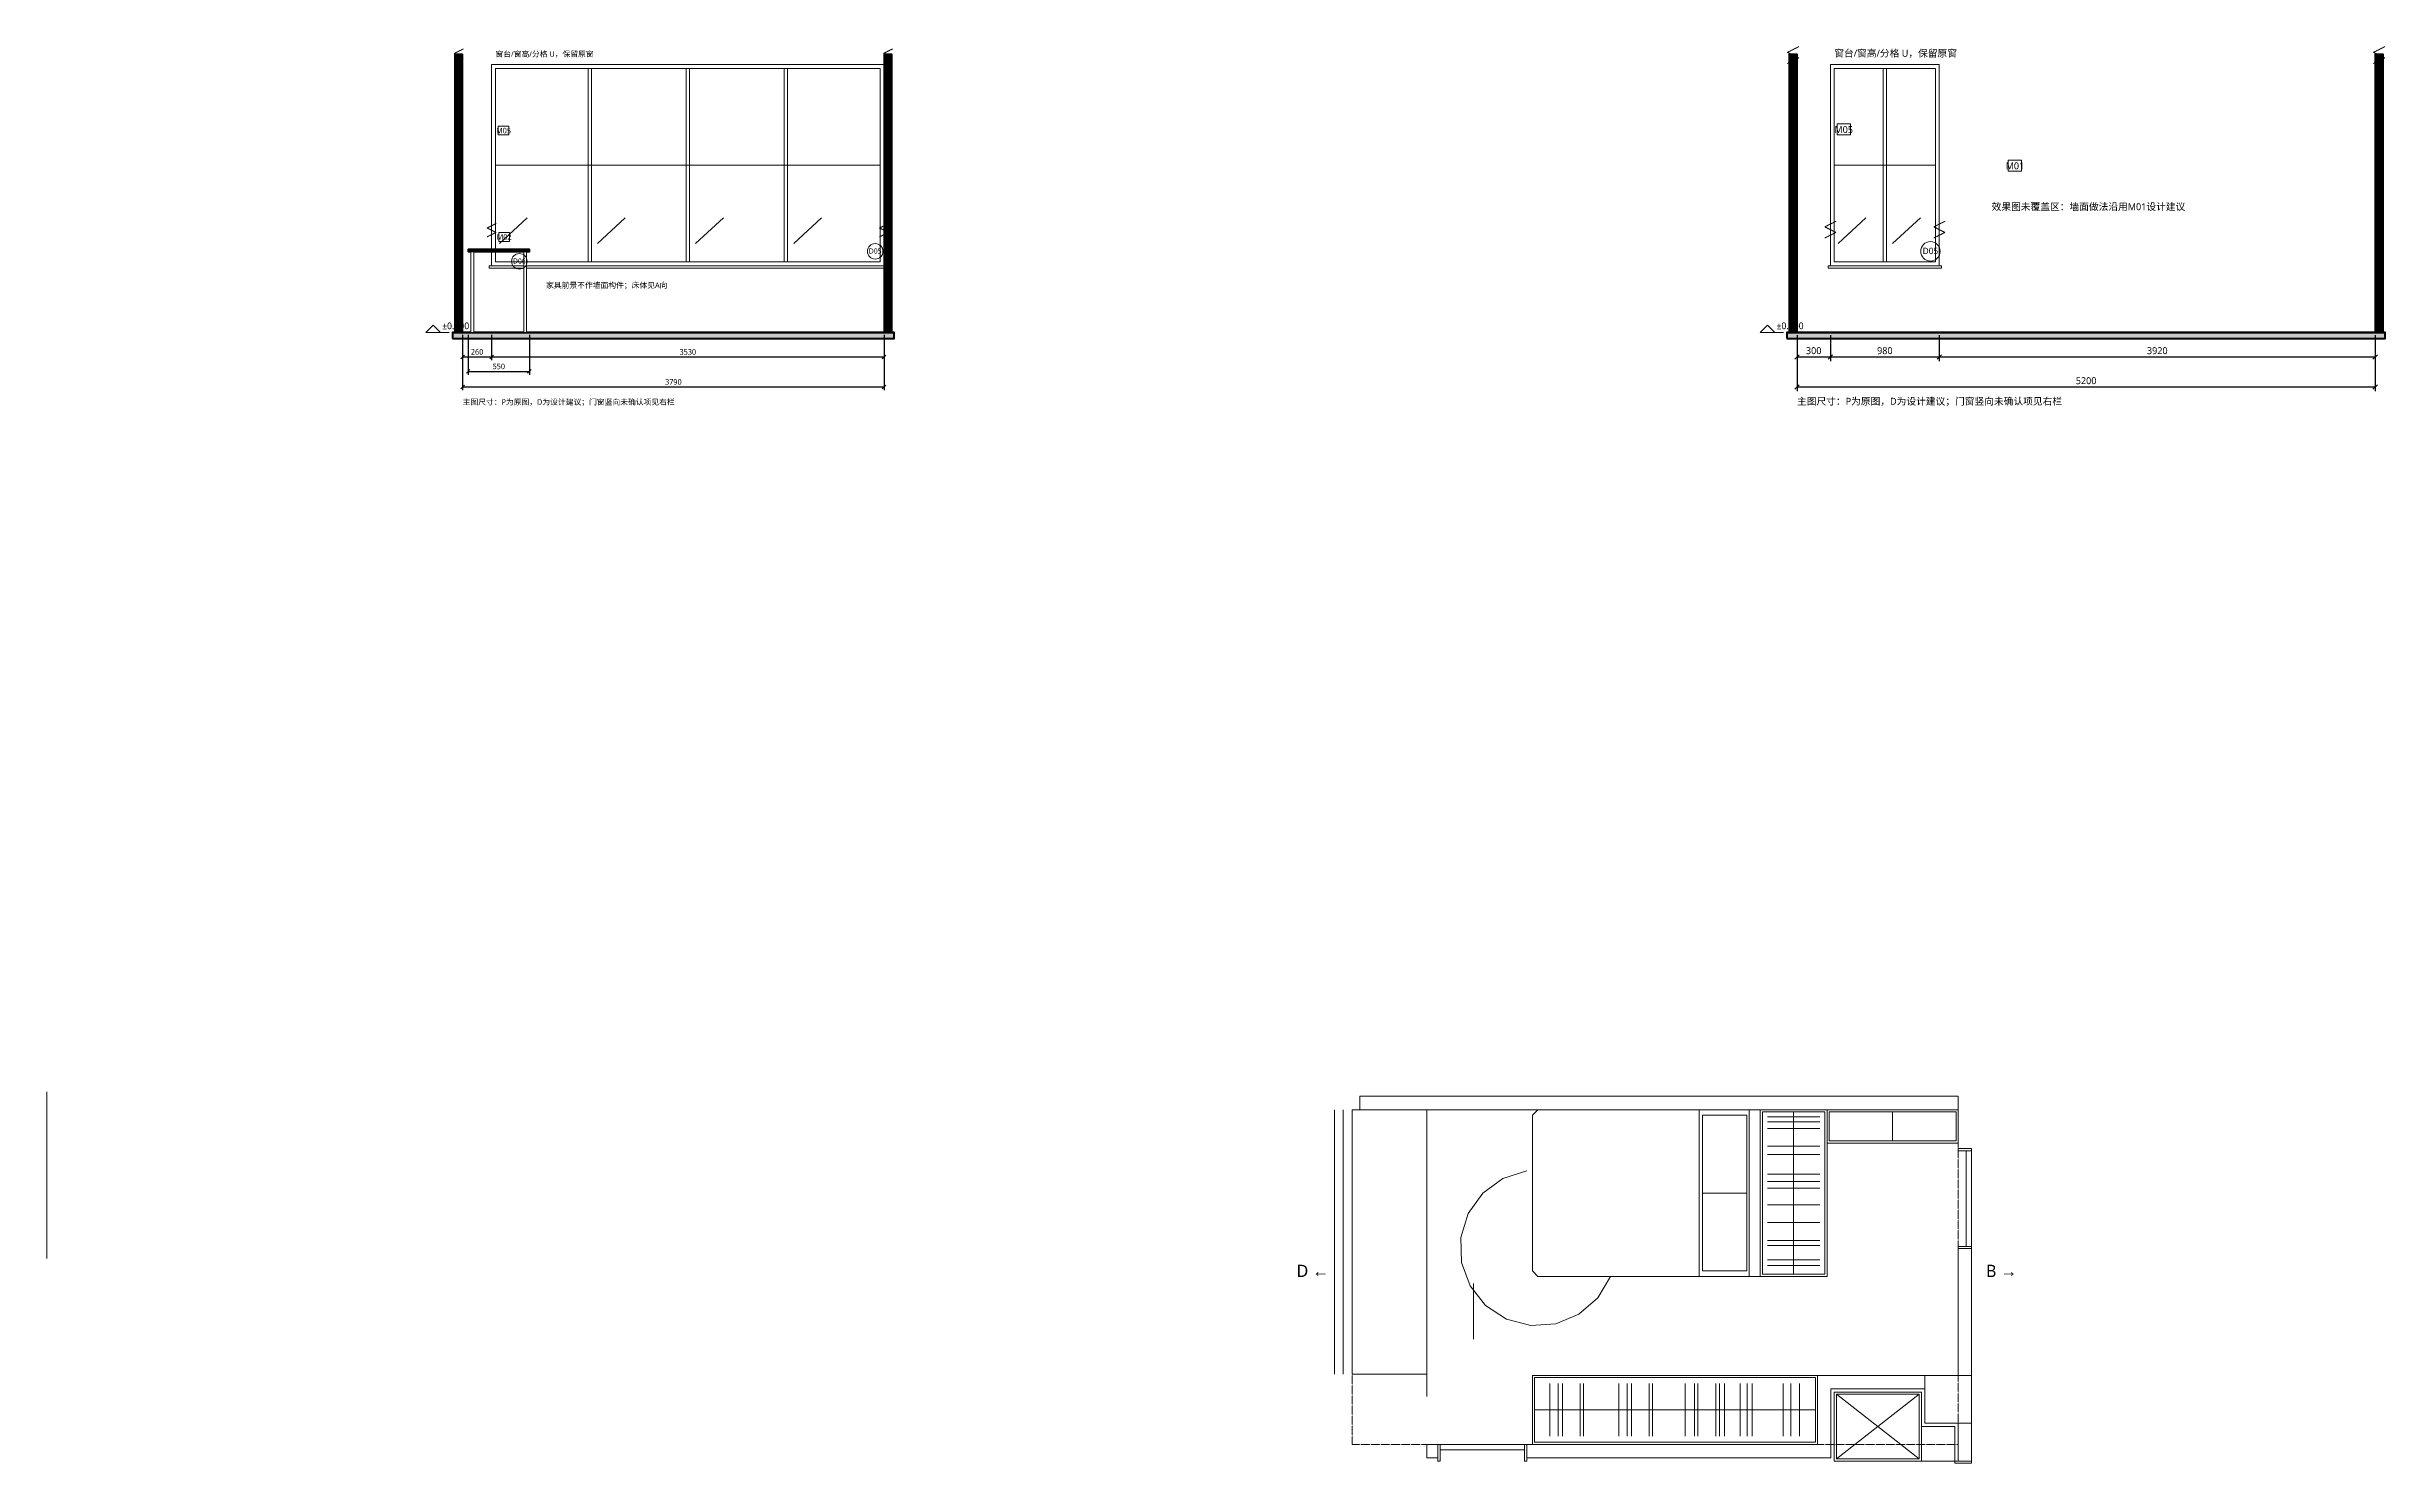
# Model space of a CAD drawing. Header units: millimetres. Extents: x -49496 to 320171, y -10186 to 2697.
# Drawn here: x 20260 to 41290, y -10170 to 2570 of the extents above; entities that cross this region are included whole.
import ezdxf
from ezdxf.enums import TextEntityAlignment as Align

# ---------------------------------------------------------------- set-up
doc = ezdxf.new("R2010")
doc.units = ezdxf.units.MM
doc.linetypes.add('DASHED', pattern=[1.524, 1.27, -0.254])
for name, color, linetype, lineweight in [('A-DETAIL', 7, 'Continuous', 18), ('A-DIM', 7, 'Continuous', 13), ('A-FLOOR', 7, 'Continuous', 50), ('A-GLASS', 7, 'Continuous', 18), ('A-HATCH', 8, 'Continuous', 9), ('A-MATERIAL', 7, 'Continuous', 13), ('A-OUTLINE', 7, 'Continuous', 35), ('A-PENDING', 8, 'DASHED', 13), ('A-SYMBOL', 7, 'Continuous', 18), ('A-TEXT', 7, 'Continuous', 13), ('A-WALL', 7, 'Continuous', 50)]:
    doc.layers.add(name, color=color, linetype=linetype, lineweight=lineweight)
doc.styles.add('CN', font='NotoSansCJK-Regular.ttc')
doc.styles.add('OpenSansCondensed-Light', font='OpenSansCondensed-Light.ttf')
doc.dimstyles.new('EZDXF', dxfattribs={"dimtxt": 0.25, "dimasz": 0.175, "dimexe": 0.375, "dimexo": 0.125, "dimgap": 0.1, "dimtad": 1, "dimlfac": 100, "dimzin": 12, "dimdsep": 46, "dimtxsty": 'OpenSansCondensed-Light', "dimblk": 'ARCHTICK', "dimcen": 2.5, "dimazin": 3, "dimtfac": 0.5, "dimtmove": 2, "dimatfit": 3, "dimarcsym": 0})

# ---------------------------------------------------------------- blocks, each defined once
blk = doc.blocks.new('LEVEL-FFL')
blk.add_line((0, 0), (210, 0))
blk.add_lwpolyline([(0, 0), (65, 65), (130, 0)], close=True)
at = {"style": 'CN'}
blk.add_attdef('VALUE', (145, 30), '', height=60, dxfattribs=at)
blk = doc.blocks.new('_ARCHTICK')
at = {"color": 0, "linetype": 'ByBlock', "const_width": 0.15}
blk.add_lwpolyline([(-0.5, -0.5), (0.5, 0.5)], dxfattribs=at)

msp = doc.modelspace()

# ---------------------------------------------------------------- hatches: boundary and pattern name
at = {"layer": 'A-FLOOR'}
h = msp.add_hatch(color=7, dxfattribs=at)
h.dxf.hatch_style = 1
h.paths.add_polyline_path([(23910, -55), (27880, -55), (27880, 0), (23910, 0)])
h = msp.add_hatch(color=7, dxfattribs=at)
h.dxf.hatch_style = 1
h.paths.add_polyline_path([(35910, -55), (41290, -55), (41290, 0), (35910, 0)])
at = {"layer": 'A-HATCH'}
h = msp.add_hatch(dxfattribs=at)
h.set_pattern_fill('ANSI31', scale=1.5)
h.paths.add_polyline_path([(23930, 0), (24000, 0), (24000, 2500), (23930, 2500)])
h = msp.add_hatch(dxfattribs=at)
h.set_pattern_fill('ANSI31', scale=1.5)
h.paths.add_polyline_path([(27790, 0), (27860, 0), (27860, 2500), (27790, 2500)])
h = msp.add_hatch(dxfattribs=at)
h.set_pattern_fill('ANSI31', scale=1.5)
h.paths.add_polyline_path([(35930, 0), (36000, 0), (36000, 2500), (35930, 2500)])
h = msp.add_hatch(dxfattribs=at)
h.set_pattern_fill('ANSI31', scale=1.5)
h.paths.add_polyline_path([(41200, 0), (41270, 0), (41270, 2500), (41200, 2500)])

# ---------------------------------------------------------------- linework, layer by layer
at = {"layer": 'A-DETAIL'}
for p, q in [((20260, -8330), (20260, -6830)), ((31840, -9370), (31840, -6990)), ((31920, -9370), (31920, -6990)), ((32000, -9370), (32000, -6990)), ((35120, -8490), (35120, -6990)), ((35570, -8490), (35570, -6990)), ((35735.5, -7055.7), (36204.4, -7055.7)), ((35735.5, -7098.7), (36204.4, -7098.7)), ((35970, -8470), (35970, -7010)), ((36860, -7270), (36860, -7010)), ((35735.5, -7159.3), (36204.4, -7159.3)), ((35735.5, -7318.3), (36204.4, -7318.3)), ((37450, -7340), (37570, -7340)), ((35735.5, -7393.8), (36204.4, -7393.8)), ((35735.5, -7569.4), (36204.4, -7569.4)), ((35735.5, -7635.2), (36204.4, -7635.2)), ((35735.5, -7694.9), (36204.4, -7694.9)), ((35735.5, -7847.1), (36204.4, -7847.1)), ((35735.5, -8003.4), (36204.4, -8003.4)), ((35735.5, -8167.6), (36204.4, -8167.6)), ((35735.5, -8211.5), (36204.4, -8211.5)), ((35735.5, -8341.4), (36204.4, -8341.4)), ((35735.5, -8390.5), (36204.4, -8390.5)), ((37450, -8240), (37570, -8240)), ((33090, -8553.6), (33090, -9053.6)), ((35670, -8490), (36270, -8490)), ((32670, -9570), (32670, -9370)), ((33775.8, -9453.7), (33775.8, -9925.2)), ((33850.8, -9453.7), (33850.8, -9925.2)), ((33891.1, -9453.7), (33891.1, -9925.2)), ((34048.9, -9453.7), (34048.9, -9925.2)), ((34078.7, -9453.7), (34078.7, -9925.2)), ((34396.5, -9453.7), (34396.5, -9925.2)), ((34471.5, -9453.7), (34471.5, -9925.2)), ((34511.8, -9453.7), (34511.8, -9925.2)), ((34669.6, -9453.7), (34669.6, -9925.2)), ((34699.4, -9453.7), (34699.4, -9925.2)), ((34994.2, -9453.7), (34994.2, -9925.2)), ((35079.1, -9453.7), (35079.1, -9925.2)), ((35108.5, -9453.7), (35108.5, -9925.2)), ((35268.8, -9453.7), (35268.8, -9925.2)), ((35302.1, -9453.7), (35302.1, -9925.2)), ((35347.2, -9453.7), (35347.2, -9925.2)), ((35490.3, -9453.7), (35490.3, -9925.2)), ((35551.7, -9453.7), (35551.7, -9925.2)), ((35596.8, -9453.7), (35596.8, -9925.2)), ((35875.6, -9453.7), (35875.6, -9925.2)), ((35943.1, -9453.7), (35943.1, -9925.2)), ((36021.9, -9453.7), (36021.9, -9925.2)), ((36355, -10130), (37100, -9550)), ((37100, -10130), (36355, -9550)), ((33640, -9690), (36165, -9690)), ((32770, -10000), (32770, -10120)), ((33570, -10000), (33570, -10120)), ((32770, -10150), (32770, -10120)), ((33570, -10150), (33570, -10120)), ((35355, -10120), (35455, -10120)), ((37420, -10150), (37450, -10150)), ((37450, -10150), (37570, -10150))]:
    msp.add_line(p, q, dxfattribs=at)
for points in [[(24240, 578), (27810, 578), (27810, 600), (24240, 600)], [(36280, 578), (37300, 578), (37300, 600), (36280, 600)], [(32070, -6870), (37450, -6870), (37450, -6990), (32070, -6990)], [(32670, -9370), (32000, -9370), (32000, -6990), (32670, -6990)], [(33620, -7040), (33620, -8440), (33670, -8490), (35670, -8490), (35670, -6990), (33670, -6990)], [(35550, -7740), (35550, -7040), (35150, -7040), (35150, -7740)], [(36270, -8490), (35670, -8490), (35670, -6990), (36270, -6990)], [(36250, -8470), (35690, -8470), (35690, -7010), (36250, -7010)], [(36270, -7290), (37450, -7290), (37450, -6990), (36270, -6990)], [(36290, -7270), (37430, -7270), (37430, -7010), (36290, -7010)], [(37450, -7360), (37570, -7360), (37570, -7340), (37450, -7340)], [(37520, -7360), (37570, -7360), (37570, -8220), (37520, -8220)], [(35550, -8440), (35550, -7740), (35150, -7740), (35150, -8440)], [(37450, -8240), (37570, -8240), (37570, -8220), (37450, -8220)], [(37570, -8240), (37450, -8240), (37450, -9380), (37570, -9380)], [(33620, -10000), (36185, -10000), (36185, -9380), (33620, -9380)], [(33640, -9980), (36165, -9980), (36165, -9400), (33640, -9400)], [(37570, -9380), (37570, -9810), (37150, -9810), (37150, -9380)], [(37150, -9380), (37570, -9380), (37570, -9810), (37150, -9810)], [(36335, -10150), (37120, -10150), (37120, -9530), (36335, -9530)], [(36355, -10130), (37100, -10130), (37100, -9550), (36355, -9550)], [(37120, -10150), (37420, -10150), (37420, -9840), (37120, -9840)], [(37570, -10150), (37450, -10150), (37450, -9810), (37570, -9810)], [(32770, -10000), (32670, -10000), (32670, -10120), (32770, -10120)], [(32770, -10150), (32770, -10000), (32790, -10000), (32790, -10150)], [(32790, -10000), (33550, -10000), (33550, -10050), (32790, -10050)], [(33550, -10150), (33550, -10000), (33570, -10000), (33570, -10150)], [(37420, -10150), (37570, -10150), (37570, -10170), (37420, -10170)]]:
    msp.add_lwpolyline(points, close=True, dxfattribs=at)
for points in [[(33570, -7541.3), (33355.6, -7609), (33173.8, -7741.2), (33043.3, -7924.3), (32977.5, -8139.2), (32983.2, -8364), (33059.9, -8575.3), (33199.6, -8751.4), (33387.9, -8874.2), (33605.4, -8930.9), (33829.7, -8915.7), (34037.6, -8830.3), (34207.8, -8683.3), (34322.5, -8490)], [(37150, -9380), (37150, -9500), (36305, -9500), (36305, -10120), (33570, -10120), (33570, -10000), (36185, -10000), (36185, -9380), (37150, -9380)]]:
    msp.add_lwpolyline(points, dxfattribs=at)
at = {"layer": 'A-FLOOR'}
for p, q in [((23910, 0), (27880, 0)), ((35910, 0), (41290, 0))]:
    msp.add_line(p, q, dxfattribs=at)
for points in [[(23910, -55), (27880, -55), (27880, 0), (23910, 0)], [(35910, -55), (41290, -55), (41290, 0), (35910, 0)]]:
    msp.add_lwpolyline(points, close=True, dxfattribs=at)
at = {"layer": 'A-GLASS'}
for p, q in [((24295, 1505), (27755, 1505)), ((36335, 1505), (37245, 1505)), ((24330, 800), (24580, 1030)), ((25212.5, 800), (25462.5, 1030)), ((26095, 800), (26345, 1030)), ((26977.5, 800), (27227.5, 1030)), ((36370, 800), (36620, 1030)), ((36860, 800), (37110, 1030))]:
    msp.add_line(p, q, dxfattribs=at)
for points in [[(24260, 600), (27790, 600), (27790, 2410), (24260, 2410)], [(24295, 635), (27755, 635), (27755, 2375), (24295, 2375)], [(25127.5, 635), (25157.5, 635), (25157.5, 2375), (25127.5, 2375)], [(26010, 635), (26040, 635), (26040, 2375), (26010, 2375)], [(26892.5, 635), (26922.5, 635), (26922.5, 2375), (26892.5, 2375)], [(36300, 600), (37280, 600), (37280, 2410), (36300, 2410)], [(36335, 635), (37245, 635), (37245, 2375), (36335, 2375)], [(36775, 635), (36805, 635), (36805, 2375), (36775, 2375)]]:
    msp.add_lwpolyline(points, close=True, dxfattribs=at)
at = {"layer": 'A-MATERIAL'}
for points in [[(24320, 1776.5), (24416, 1776.5), (24416, 1856.5), (24320, 1856.5)], [(36360, 1776.5), (36480, 1776.5), (36480, 1876.5), (36360, 1876.5)], [(37900, 1450), (38020, 1450), (38020, 1550), (37900, 1550)]]:
    msp.add_lwpolyline(points, close=True, dxfattribs=at)
at = {"layer": 'A-PENDING'}
for points in [[(23925, 2430), (24005, 2470), (23925, 2510), (24005, 2550)], [(27785, 2430), (27865, 2470), (27785, 2510), (27865, 2550)], [(35915, 2420), (36015, 2470), (35915, 2520), (36015, 2570)], [(41185, 2420), (41285, 2470), (41185, 2520), (41285, 2570)], [(24220, 860), (24300, 900), (24220, 940), (24300, 980)], [(27750, 860), (27830, 900), (27750, 940), (27830, 980)], [(36250, 850), (36350, 900), (36250, 950), (36350, 1000)], [(37230, 850), (37330, 900), (37230, 950), (37330, 1000)]]:
    msp.add_lwpolyline(points, dxfattribs=at)
msp.add_lwpolyline([(32000, -10000), (37450, -10000), (37450, -6990), (32000, -6990)], close=True, dxfattribs=at)
at = {"layer": 'A-SYMBOL'}
for centre, radius in [((27710, 730), 70), ((37200, 730), 87.5)]:
    msp.add_circle(centre, radius, dxfattribs=at)
at = {"layer": 'A-WALL'}
for points in [[(23930, 0), (24000, 0), (24000, 2500), (23930, 2500)], [(27790, 0), (27860, 0), (27860, 2500), (27790, 2500)], [(35930, 0), (36000, 0), (36000, 2500), (35930, 2500)], [(41200, 0), (41270, 0), (41270, 2500), (41200, 2500)]]:
    msp.add_lwpolyline(points, close=True, dxfattribs=at)

# ---------------------------------------------------------------- block references
at = {"layer": 'A-SYMBOL'}
for p in [(23670, 0), (35670, 0)]:
    msp.add_blockref('LEVEL-FFL', p, dxfattribs=at).add_auto_attribs({'VALUE': '±0.000'})

# ---------------------------------------------------------------- texts
at = {"layer": 'A-MATERIAL', "style": 'CN'}
for s, height, p in [('M05', 50, (24368, 1790.5)), ('M05', 62.5, (36420, 1794)), ('M01', 62.5, (37960, 1467.5))]:
    msp.add_text(s, height=height, dxfattribs=at).set_placement(p, align=Align.CENTER)
at = {"layer": 'A-SYMBOL', "style": 'CN'}
for height, p in [(46, (27710, 710)), (57.5, (37200, 705))]:
    msp.add_text('D05', height=height, dxfattribs=at).set_placement(p, align=Align.CENTER)
at = {"layer": 'A-TEXT', "style": 'CN'}
for s, height, p in [('窗台/窗高/分格 U，保留原窗', 50, (24295, 2480)), ('窗台/窗高/分格 U，保留原窗', 62.5, (36335, 2480)), ('效果图未覆盖区：墙面做法沿用M01设计建议', 62.5, (37750, 1100)), ('家具前景不作墙面构件；床体见A向', 50, (24750, 400)), ('主图尺寸：P为原图，D为设计建议；门窗竖向未确认项见右栏', 50, (24000, -650)), ('主图尺寸：P为原图，D为设计建议；门窗竖向未确认项见右栏', 62.5, (36000, -650)), ('D ←', 110, (31500, -8495)), ('B →', 110, (37700, -8495))]:
    msp.add_text(s, height=height, dxfattribs=at).set_placement(p)

# ---------------------------------------------------------------- dimensions: what is measured, and where the dimension line sits
at = {"layer": 'A-DIM'}
for base, p1, p2, override in [((24000, -490), (24000, 0), (27790, 0), {"dimscale": 20, "dimtxt": 2.5, "dimasz": 2, "dimexe": 1.5, "dimexo": 1, "dimgap": 1, "dimtad": 1, "dimdec": 0, "dimlfac": 1, "dimzin": 8, "dimpost": '', "dimtxsty": 'CN', "dimtsz": 0.8, "dimclrd": 0, "dimclre": 0, "dimclrt": 0}), ((36000, -490), (36000, 0), (41200, 0), {"dimscale": 25, "dimtxt": 2.5, "dimasz": 2, "dimexe": 1.5, "dimexo": 1, "dimgap": 1, "dimtad": 1, "dimdec": 0, "dimlfac": 1, "dimzin": 8, "dimpost": '', "dimtxsty": 'CN', "dimtsz": 0.8, "dimclrd": 0, "dimclre": 0, "dimclrt": 0}), ((36000, -220), (36000, 0), (36300, 0), {"dimscale": 25, "dimtxt": 2.5, "dimasz": 2, "dimexe": 1.5, "dimexo": 1, "dimgap": 1, "dimtad": 1, "dimdec": 0, "dimlfac": 1, "dimzin": 8, "dimpost": '', "dimtxsty": 'CN', "dimtsz": 0.8, "dimclrd": 0, "dimclre": 0, "dimclrt": 0}), ((36300, -220), (36300, 0), (37280, 0), {"dimscale": 25, "dimtxt": 2.5, "dimasz": 2, "dimexe": 1.5, "dimexo": 1, "dimgap": 1, "dimtad": 1, "dimdec": 0, "dimlfac": 1, "dimzin": 8, "dimpost": '', "dimtxsty": 'CN', "dimtsz": 0.8, "dimclrd": 0, "dimclre": 0, "dimclrt": 0}), ((37280, -220), (37280, 0), (41200, 0), {"dimscale": 25, "dimtxt": 2.5, "dimasz": 2, "dimexe": 1.5, "dimexo": 1, "dimgap": 1, "dimtad": 1, "dimdec": 0, "dimlfac": 1, "dimzin": 8, "dimpost": '', "dimtxsty": 'CN', "dimtsz": 0.8, "dimclrd": 0, "dimclre": 0, "dimclrt": 0})]:
    msp.add_linear_dim(base=base, p1=p1, p2=p2, dimstyle='EZDXF', override=override, dxfattribs=at).render()

# ---------------------------------------------------------------- next in the draw order: wipeouts: each hides what was drawn before it
msp.add_wipeout([(24050, 725), (24600, 725), (24600, 750), (24050, 750)])

# ---------------------------------------------------------------- next in the draw order: hatches: boundary and pattern name
at = {"layer": 'A-HATCH'}
h = msp.add_hatch(dxfattribs=at)
h.set_pattern_fill('ANSI31', scale=1.5)
h.paths.add_polyline_path([(24050, 725), (24600, 725), (24600, 750), (24050, 750)])

# ---------------------------------------------------------------- next in the draw order: linework, layer by layer
at = {"layer": 'A-MATERIAL'}
msp.add_lwpolyline([(24325, 820), (24421, 820), (24421, 900), (24325, 900)], close=True, dxfattribs=at)
at = {"layer": 'A-OUTLINE'}
msp.add_lwpolyline([(24050, 725), (24600, 725), (24600, 750), (24050, 750)], close=True, dxfattribs=at)

# ---------------------------------------------------------------- next in the draw order: texts
at = {"layer": 'A-MATERIAL', "style": 'CN'}
msp.add_text('M02', height=50, dxfattribs=at).set_placement((24373, 834), align=Align.CENTER)

# ---------------------------------------------------------------- next in the draw order: wipeouts: each hides what was drawn before it
for points in [[(24075, 0), (24100, 0), (24100, 725), (24075, 725)], [(24550, 0), (24575, 0), (24575, 725), (24550, 725)]]:
    msp.add_wipeout(points)

# ---------------------------------------------------------------- next in the draw order: linework, layer by layer
at = {"layer": 'A-DETAIL'}
for points in [[(24075, 0), (24100, 0), (24100, 725), (24075, 725)], [(24550, 0), (24575, 0), (24575, 725), (24550, 725)]]:
    msp.add_lwpolyline(points, close=True, dxfattribs=at)
at = {"layer": 'A-SYMBOL'}
msp.add_circle((24510, 640), 70, dxfattribs=at)

# ---------------------------------------------------------------- next in the draw order: texts
at = {"layer": 'A-SYMBOL', "style": 'CN'}
msp.add_text('D06', height=46, dxfattribs=at).set_placement((24510, 620), align=Align.CENTER)

# ---------------------------------------------------------------- next in the draw order: dimensions: what is measured, and where the dimension line sits
at = {"layer": 'A-DIM'}
for base, p1, p2 in [((24000, -220), (24000, 0), (24260, 0)), ((24050, -350), (24050, 0), (24600, 0)), ((24260, -220), (24260, 0), (27790, 0))]:
    msp.add_linear_dim(base=base, p1=p1, p2=p2, dimstyle='EZDXF', override={"dimscale": 20, "dimtxt": 2.5, "dimasz": 2, "dimexe": 1.5, "dimexo": 1, "dimgap": 1, "dimtad": 1, "dimdec": 0, "dimlfac": 1, "dimzin": 8, "dimpost": '', "dimtxsty": 'CN', "dimtsz": 0.8, "dimclrd": 0, "dimclre": 0, "dimclrt": 0}, dxfattribs=at).render()

doc.saveas('drawing.dxf')
